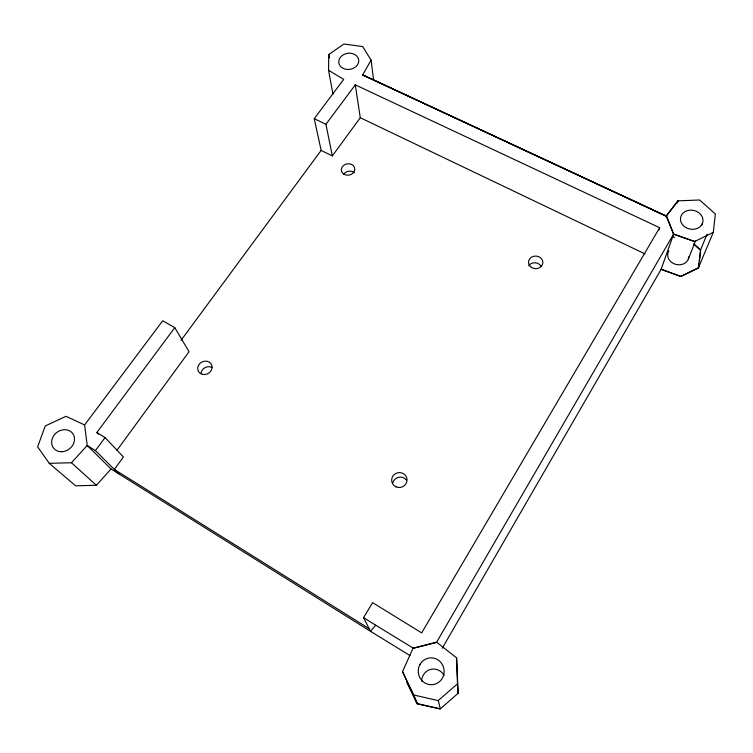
<?xml version="1.0" encoding="UTF-8"?>
<svg xmlns="http://www.w3.org/2000/svg" width="753" height="753" viewBox="0 0 753 753"><rect width="100%" height="100%" fill="white"/><g stroke="black" fill="none" stroke-linecap="round" stroke-linejoin="round"><path stroke-width="1.13" d="M332.967 94.238L328.553 70.255L328.75 54.527L343.876 44.032L362.645 46.545L371.097 60.127L373.573 79.78M713.307 232.319L715.35 214.003L699.593 199.978L677.822 200.872L666.198 215.989L673.521 234.23L694.661 241.544L713.307 232.319L698.436 267.701L680.881 276.445L661.068 269.423L442.237 648.229M698.436 267.701L700.459 250.222L707.029 234.239M699.123 263.503L698.568 267.936L680.881 276.445L661.238 269.188M699.396 261.291L700.648 251.333M658.941 229.929L659.666 227.726L355.294 84.844L325.945 124.32L332.337 155.909L321.145 150.393L314.255 118.654L343.679 79.394L328.553 70.255M677.06 203.103L677.822 200.872M661.068 269.423L673.69 233.976L666.518 215.791L678.246 200.778M688.346 259.023L695.64 240.593M701.645 225.42L702.502 223.255A11.361 9.516 12.1 0 0 689.249 210.238A11.361 9.516 12.1 0 0 683.442 225.721A11.361 9.516 12.1 0 0 702.502 223.255M456.591 657.887L457.495 683.828L438.293 700.478L440.27 708.827L417.36 703.66L402.516 671.648L412.945 648.418L436.881 642.375L456.591 657.887L458.125 693.297L440.185 708.968L417.106 703.82L406.592 681.945M666.358 216.318L362.654 74.933L371.097 60.127M412.578 648.267L436.655 642.14L673.521 234.23M659.666 227.726L421.671 632.896L372.65 602.654L363.53 617.611L370.532 631.325L410.009 655.581M438.19 700.629L413.67 694.953L402.516 671.648M116.979 450.228L189.069 351.707L174.79 327.649L162.723 320.769L84.618 424.956L87.207 445.484L111.039 468.987L370.532 631.325L375.681 625.188L413.086 648.069M332.337 155.909L360.273 117.732L355.294 84.844M181.021 340.356L321.145 150.393M118.805 473.844L95.424 450.605L105.062 437.568L96.855 432.504L174.79 327.649M84.618 424.956L66.019 416.296L45.227 425.972L37.65 446.83L49.246 463.33L75.592 485.807L96.412 485.29L111.039 468.987M49.246 463.33L71.45 462.747L87.207 445.484L95.424 450.605M672.438 237.27L674.688 237.186M673.69 233.976L694.661 241.544M362.654 74.933L666.198 215.989M362.72 74.848L666.141 216.092M360.273 117.732L644.992 253.912M314.255 118.654L325.945 124.32M363.53 617.611L375.681 625.188M369.205 628.736L114.362 469.43L123.426 456.977L105.062 437.568M71.45 462.747L96.412 485.29M693.532 243.906L700.459 250.222M694.746 244.687L700.779 250.222M96.855 432.504L98.417 434.133M413.67 694.953L417.36 703.66M328.75 54.527L329.362 57.906M457.495 683.828L458.125 693.297M528.719 265.743A7.106 6.25 4.4 0 1 541.012 265.997M343.82 173.981A6.692 5.676 -10.1 0 1 354.343 172.785M200.966 373.45A7.285 6.495 -27.6 0 1 212.082 367.502M392.755 483.125A7.624 7.361 -12.8 0 1 406.507 480.179M688.826 256.698A10.664 9.083 13 0 1 675.46 264.303A10.664 9.083 13 0 1 668.89 250.787M421.595 681.239A12.556 12.048 83.2 0 1 430.678 669.379A12.556 12.048 83.2 0 1 444.138 675.497M530.583 266.741A7.191 6.316 4.2 0 0 542.621 264.134A7.191 6.316 4.2 0 0 533.821 256.236A7.191 6.316 4.2 0 0 530.583 266.741M344.385 174.48A6.768 5.723 -10.1 0 0 354.776 169.453A6.768 5.723 -10.1 0 0 344.996 164.512A6.768 5.723 -10.1 0 0 344.385 174.48M202.51 374.392A7.379 6.551 -27.4 0 0 211.969 365.958A7.379 6.551 -27.4 0 0 200.176 363.191A7.379 6.551 -27.4 0 0 202.51 374.392M396.012 486.824A7.718 7.445 -12.6 0 0 407.044 479.379A7.718 7.445 -12.6 0 0 395.014 473.957A7.718 7.445 -12.6 0 0 396.012 486.824M61.36 451.744A12.048 10.363 -38 0 0 73.709 435.234A12.048 10.363 -38 0 0 54.112 435.168A12.048 10.363 -38 0 0 61.36 451.744M343.406 68.495A10.043 8.085 -9 0 0 358.748 61.115A10.043 8.085 -9 0 0 344.102 54.395A10.043 8.085 -9 0 0 343.406 68.495M420.07 664.306A13.441 12.942 83.7 0 0 431.008 684.712A13.441 12.942 83.7 0 0 442.5 664.833A13.441 12.942 83.7 0 0 420.07 664.306"/></g></svg>
